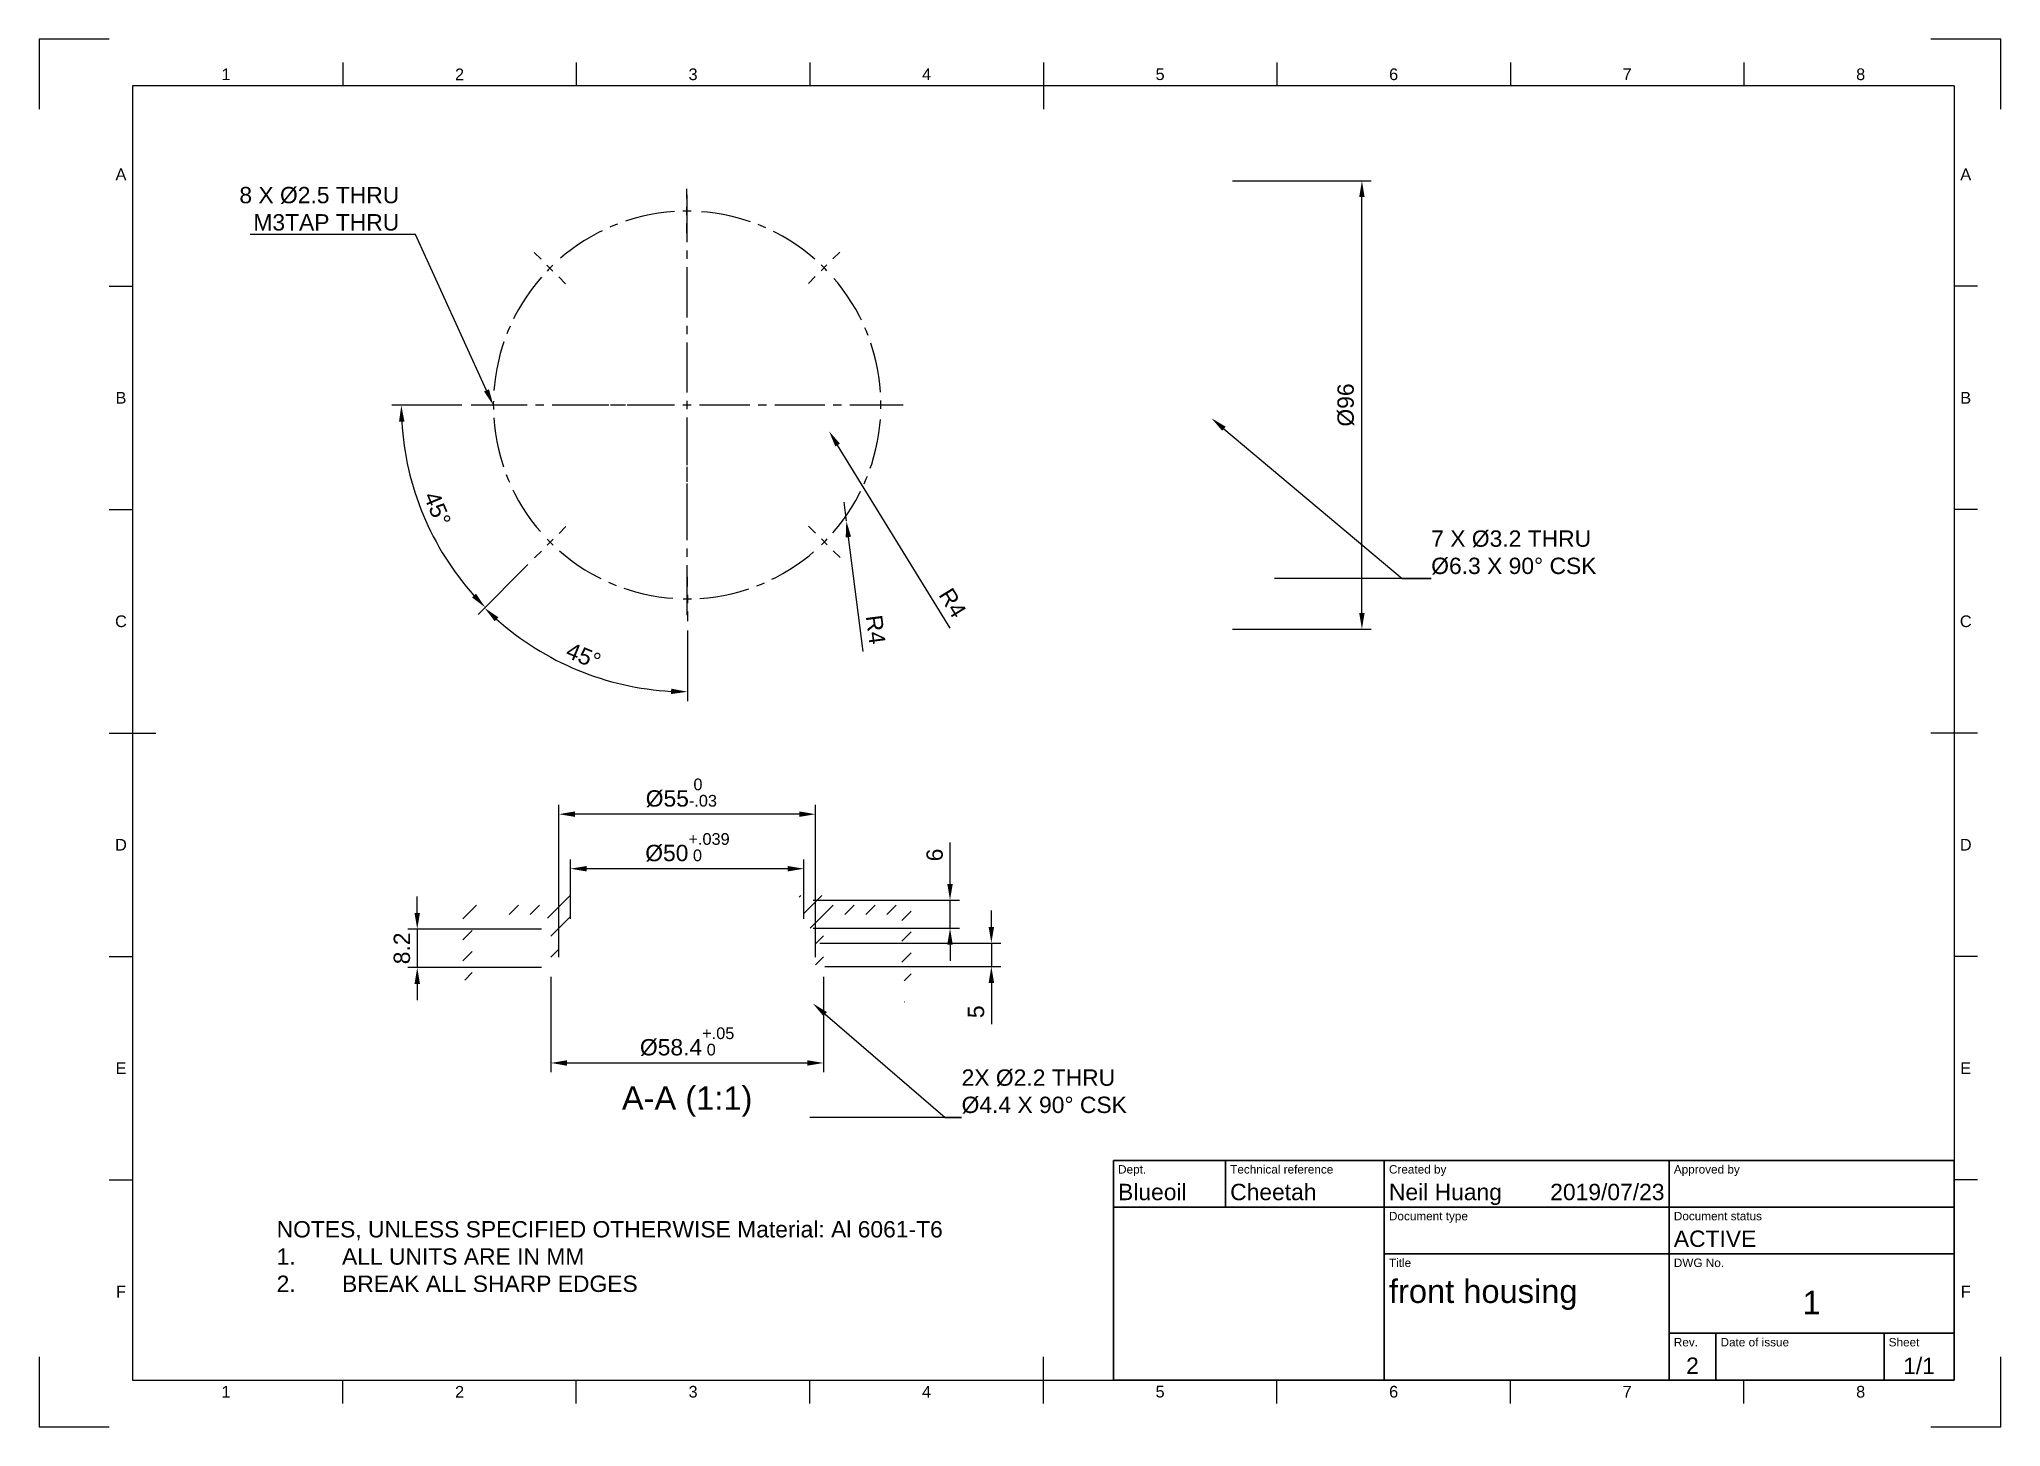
# Paper-space layout 'Sheet1' of a CAD drawing. Header units: millimetres. Extents: x 0 to 420, y 0 to 297.
import ezdxf
from ezdxf import colors
from ezdxf.entities.mleader import LeaderData, LeaderLine
from ezdxf.enums import TextEntityAlignment as Align
from ezdxf.math import Vec2, Vec3

# ---------------------------------------------------------------- set-up
doc = ezdxf.new("R2010")
doc.units = ezdxf.units.MM
doc.header["$LTSCALE"] = 0.75
doc.linetypes.add('CENTER2', pattern=[28.575, 19.05, -3.175, 3.175, -3.175])
for name, color, linetype, lineweight in [('Annotations', 7, 'Continuous', 25), ('Border', 7, 'Continuous', 25), ('Center Lines', 7, 'CENTER2', 25), ('Dimensions', 7, 'Continuous', 25), ('TitleBlock', 7, 'Continuous', 35), ('ハッチング', 7, 'Continuous', 25), ('注釈', 7, 'Continuous', 25)]:
    doc.layers.add(name, color=color, linetype=linetype, lineweight=lineweight)
doc.styles.add('FusionTitle', font='Arial Unicode.ttf')
doc.styles.get("Standard").update_dxf_attribs({"font": 'Arial.ttf'})
doc.dimstyles.new('ISO-25', dxfattribs={"dimtxt": 3.5, "dimasz": 3.5, "dimexe": 2, "dimexo": 2, "dimgap": 1.5, "dimtad": 1, "dimzin": 12, "dimdsep": 46, "dimtxsty": 'Standard', "dimcen": 0, "dimclrd": 256, "dimclre": 256, "dimclrt": 256, "dimazin": 3, "dimtp": 0.1, "dimtm": 0.1, "dimtfac": 0.714, "dimtmove": 0, "dimatfit": 3, "dimfxl": 1, "dimtzin": 12, "dimarcsym": 0})

# ---------------------------------------------------------------- blocks, each defined once
blk = doc.blocks.new('ISO_TITLEBLOCK')
at = {"layer": 'TitleBlock'}
for p, q in [((0, 47), (-180, 47)), ((-180, 47), (-180, 0)), ((-156, 37), (-156, 47)), ((-122, 0), (-122, 47)), ((-61, 0), (-61, 47)), ((0, 0), (0, 47)), ((-180, 37), (0, 37)), ((-122, 27), (0, 27)), ((-61, 10), (0, 10)), ((-51, 0), (-51, 10)), ((-15, 0), (-15, 10)), ((-180, 0), (0, 0))]:
    blk.add_line(p, q, dxfattribs=at)
at = {"layer": 'TitleBlock', "style": 'FusionTitle'}
for s, p in [('Dept.', (-179, 46)), ('Technical reference', (-155, 46)), ('Created by', (-121, 46)), ('Approved by', (-60, 46)), ('Document type', (-121, 36)), ('Document status', (-60, 36)), ('Title', (-121, 26)), ('DWG No.', (-60, 26)), ('Rev.', (-60, 9)), ('Date of issue', (-50, 9)), ('Sheet', (-14, 9))]:
    blk.add_text(s, height=1.8, dxfattribs=at).set_placement(p, align=Align.TOP_LEFT)
for tag, p, height in [('DEPT', (-179, 38.5), 3.5), ('TECHNICAL_REFERENCE', (-155, 38.5), 3.5), ('CREATED_BY', (-121, 38.5), 3.5), ('APPROVED_BY', (-60, 38.5), 3.5), ('DOCUMENT_TYPE', (-121, 28.5), 3.5), ('DOCUMENT_STATUS', (-60, 28.5), 3.5), ('TITLE_1', (-121, 16.5), 5), ('TITLE_2', (-121, 9), 5), ('TITLE_3', (-121, 1.5), 5), ('DATE_OF_ISSUE', (-50, 1.5), 3.5)]:
    blk.add_attdef(tag, p, '', height=height, dxfattribs=at)
for tag, p in [('CREATED_DATE', (-62, 38.5)), ('APPROVED_DATE', (-1, 38.5))]:
    blk.add_attdef(tag, text='', height=3.5, dxfattribs=at).set_placement(p, align=Align.RIGHT)
for tag, height, p in [('DRAWING_NUMBER', 5, (-30.5, 16.6)), ('REV', 3.5, (-56, 3.1)), ('SHEET', 3.5, (-7.5, 3.1))]:
    blk.add_attdef(tag, text='', height=height, dxfattribs=at).set_placement(p, align=Align.MIDDLE)
blk = doc.blocks.new('*U21')
at = {"layer": 'Center Lines', "color": 0, "ltscale": 0.75, "transparency": 16777216}
for p, q in [((0, 2.68), (0, 27.5)), ((-27.5, 0), (-2.68, 0)), ((2.68, 0), (27.5, 0)), ((0, -27.5), (0, -2.68))]:
    blk.add_line(p, q, dxfattribs=at)
at = {"layer": 'Center Lines', "color": 0, "linetype": 'Continuous', "ltscale": 0.75, "transparency": 16777216}
for p, q in [((-0.89, 0), (0.89, 0)), ((0, -0.89), (0, 0.89))]:
    blk.add_line(p, q, dxfattribs=at)
blk = doc.blocks.new('*U25')
at = {"layer": 'Center Lines', "color": 0, "ltscale": 0.75, "transparency": 16777216}
for p, q in [((-0.05, 44.18), (-0.05, 46.25)), ((-0.04, 36.75), (-0.04, 38.82))]:
    blk.add_line(p, q, dxfattribs=at)
at = {"layer": 'Center Lines', "color": 0, "linetype": 'Continuous', "ltscale": 0.75, "transparency": 16777216}
blk.add_line((-0.05, 40.61), (-0.05, 42.39), dxfattribs=at)
blk.add_arc((0, 0), 41.5, 88.8329, 91.2987, dxfattribs=at)
blk = doc.blocks.new('*U26')
at = {"layer": 'Center Lines', "color": 0, "linetype": 'Continuous', "ltscale": 0.75, "transparency": 16777216}
blk.add_line((-28.68, -28.75), (-29.94, -30.01), dxfattribs=at)
at = {"layer": 'Center Lines', "color": 0, "ltscale": 0.75, "transparency": 16777216}
for p, q in [((-25.96, -26.02), (-27.42, -27.48)), ((-31.2, -31.28), (-32.67, -32.74))]:
    blk.add_line(p, q, dxfattribs=at)
at = {"layer": 'Center Lines', "color": 0, "linetype": 'Continuous', "ltscale": 0.75, "transparency": 16777216}
blk.add_arc((0, 0), 41.5, 223.8329, 226.2987, dxfattribs=at)
blk = doc.blocks.new('*U27')
at = {"layer": 'Center Lines', "color": 0, "linetype": 'Continuous', "ltscale": 0.75, "transparency": 16777216}
blk.add_line((28.68, 28.75), (29.94, 30.01), dxfattribs=at)
at = {"layer": 'Center Lines', "color": 0, "ltscale": 0.75, "transparency": 16777216}
for p, q in [((31.2, 31.28), (32.67, 32.74)), ((25.96, 26.02), (27.42, 27.48))]:
    blk.add_line(p, q, dxfattribs=at)
at = {"layer": 'Center Lines', "color": 0, "linetype": 'Continuous', "ltscale": 0.75, "transparency": 16777216}
blk.add_arc((0, 0), 41.5, 43.8329, 46.2987, dxfattribs=at)
blk = doc.blocks.new('*U28')
at = {"layer": 'Center Lines', "color": 0, "ltscale": 0.75, "transparency": 16777216}
for p, q in [((-44.18, -0.05), (-46.25, -0.05)), ((-36.75, -0.04), (-38.82, -0.04))]:
    blk.add_line(p, q, dxfattribs=at)
at = {"layer": 'Center Lines', "color": 0, "linetype": 'Continuous', "ltscale": 0.75, "transparency": 16777216}
blk.add_line((-40.61, -0.05), (-42.39, -0.05), dxfattribs=at)
blk.add_arc((0, 0), 41.5, 178.8329, 181.2987, dxfattribs=at)
blk = doc.blocks.new('*U29')
at = {"layer": 'Center Lines', "color": 0, "ltscale": 0.75, "transparency": 16777216}
for p, q in [((26.02, -25.96), (27.48, -27.42)), ((31.28, -31.2), (32.74, -32.67))]:
    blk.add_line(p, q, dxfattribs=at)
at = {"layer": 'Center Lines', "color": 0, "linetype": 'Continuous', "ltscale": 0.75, "transparency": 16777216}
blk.add_line((28.75, -28.68), (30.01, -29.94), dxfattribs=at)
blk.add_arc((0, 0), 41.5, 313.8329, 316.2987, dxfattribs=at)
blk = doc.blocks.new('*U30')
at = {"layer": 'Center Lines', "color": 0, "ltscale": 0.75, "transparency": 16777216}
for p, q in [((-31.28, 31.2), (-32.74, 32.67)), ((-26.02, 25.96), (-27.48, 27.42))]:
    blk.add_line(p, q, dxfattribs=at)
at = {"layer": 'Center Lines', "color": 0, "linetype": 'Continuous', "ltscale": 0.75, "transparency": 16777216}
blk.add_line((-28.75, 28.68), (-30.01, 29.94), dxfattribs=at)
blk.add_arc((0, 0), 41.5, 133.8329, 136.2987, dxfattribs=at)
blk = doc.blocks.new('*U31')
at = {"layer": 'Center Lines', "color": 0, "ltscale": 0.75, "transparency": 16777216}
for p, q in [((36.75, 0.04), (38.82, 0.04)), ((44.18, 0.05), (46.25, 0.05))]:
    blk.add_line(p, q, dxfattribs=at)
at = {"layer": 'Center Lines', "color": 0, "linetype": 'Continuous', "ltscale": 0.75, "transparency": 16777216}
blk.add_line((40.61, 0.05), (42.39, 0.05), dxfattribs=at)
blk.add_arc((0, 0), 41.5, 358.8329, 1.2987, dxfattribs=at)
blk = doc.blocks.new('*U32')
at = {"layer": 'Center Lines', "color": 0, "ltscale": 0.75, "transparency": 16777216}
for p, q in [((0.04, -36.75), (0.04, -38.82)), ((0.05, -44.18), (0.05, -46.25))]:
    blk.add_line(p, q, dxfattribs=at)
at = {"layer": 'Center Lines', "color": 0, "linetype": 'Continuous', "ltscale": 0.75, "transparency": 16777216}
blk.add_line((0.05, -40.61), (0.05, -42.39), dxfattribs=at)
blk.add_arc((0, 0), 41.5, 268.8329, 271.2987, dxfattribs=at)
blk = doc.blocks.new('*U33')
at = {"layer": 'Center Lines', "color": 0, "ltscale": 0.75, "transparency": 16777216}
for p, q in [((0, 2.68), (0, 45)), ((-45, 0), (-2.68, 0)), ((2.68, 0), (45, 0)), ((0, -45), (0, -2.68))]:
    blk.add_line(p, q, dxfattribs=at)
at = {"layer": 'Center Lines', "color": 0, "linetype": 'Continuous', "ltscale": 0.75, "transparency": 16777216}
for p, q in [((-0.89, 0), (0.89, 0)), ((0, -0.89), (0, 0.89))]:
    blk.add_line(p, q, dxfattribs=at)
blk = doc.blocks.new('*U24')
at = {"layer": 'Center Lines', "color": 0, "ltscale": 0.75, "transparency": 16777216}
for start, end in [(93.765, 131.3666), (48.765, 86.3666), (138.765, 176.3666), (3.765, 41.3666), (183.765, 221.3666), (318.765, 356.3666), (228.765, 266.3666), (273.765, 311.3666)]:
    blk.add_arc((0, 0), 41.5, start, end, dxfattribs=at)
for name in ['*U25', '*U33', '*U30', '*U27', '*U28', '*U31', '*U26', '*U29', '*U32']:
    blk.add_blockref(name, (0, 0), dxfattribs=at)
blk = doc.blocks.new('*D34')
at = {"layer": 'Defpoints', "color": 0, "transparency": 16777216}
for p in [(92.48, 218.66), (94.55, 218.66), (79.63, 202.8), (106.06, 185.97), (107.53, 187.43)]:
    blk.add_point(p, dxfattribs=at)
at = {"layer": 'Dimensions', "lineweight": -2, "transparency": 16777216}
for p, q in [((90.48, 218.65), (75.52, 218.64)), ((104.65, 184.55), (94.09, 173.97))]:
    blk.add_line(p, q, dxfattribs=at)
blk.add_arc((138.73, 218.71), 61.21, 183.3427, 221.7889, dxfattribs=at)
at = {"layer": 'Dimensions', "transparency": 16777216}
for points in [[(77.04, 215.12), (78.21, 215.16), (77.52, 218.64)], [(93.52, 178.32), (92.67, 177.52), (95.5, 175.38)]]:
    blk.add_solid(points, dxfattribs=at)
at = {"layer": 'Dimensions', "transparency": 16777216, "insert": (85.25, 196.49), "char_height": 3.5, "attachment_point": 5, "rotation": 292.5658}
blk.add_mtext('45°', dxfattribs=at)
blk = doc.blocks.new('*D35')
at = {"layer": 'Defpoints', "color": 0, "transparency": 16777216}
for p in [(106.06, 185.97), (107.53, 187.43), (138.78, 174.53), (138.78, 172.46), (108.1, 165.51)]:
    blk.add_point(p, dxfattribs=at)
at = {"layer": 'Dimensions', "lineweight": -2, "transparency": 16777216}
for p, q in [((104.65, 184.55), (93.96, 173.84)), ((138.78, 170.46), (138.8, 155.32))]:
    blk.add_line(p, q, dxfattribs=at)
blk.add_arc((138.73, 218.71), 61.39, 228.333, 266.7985, dxfattribs=at)
at = {"layer": 'Dimensions', "transparency": 16777216}
for points in [[(97.52, 172.43), (98.32, 173.28), (95.37, 175.25)], [(135.32, 158), (135.28, 156.84), (138.8, 157.32)]]:
    blk.add_solid(points, dxfattribs=at)
at = {"layer": 'Dimensions', "transparency": 16777216, "insert": (116.56, 165.01), "char_height": 3.5, "attachment_point": 5, "rotation": 337.5658}
blk.add_mtext('45°', dxfattribs=at)
blk = doc.blocks.new('*D40')
at = {"layer": 'Defpoints', "color": 0, "transparency": 16777216}
for p in [(111.23, 131.12), (111.23, 98.5), (166.23, 98.5)]:
    blk.add_point(p, dxfattribs=at)
at = {"layer": 'Dimensions', "lineweight": -2, "transparency": 16777216}
for p, q in [((111.23, 100.5), (111.23, 133.12)), ((162.73, 131.12), (114.73, 131.12)), ((166.23, 100.5), (166.23, 133.12))]:
    blk.add_line(p, q, dxfattribs=at)
at = {"layer": 'Dimensions', "transparency": 16777216}
for points in [[(114.73, 131.71), (114.73, 130.54), (111.23, 131.12)], [(162.73, 131.71), (162.73, 130.54), (166.23, 131.12)]]:
    blk.add_solid(points, dxfattribs=at)
at = {"layer": 'Dimensions', "transparency": 16777216, "insert": (137.49, 135.68), "char_height": 3.5, "attachment_point": 5}
blk.add_mtext('Ø55{\\H0.714x;\\S 0^ -.03;}', dxfattribs=at)
blk = doc.blocks.new('*D41')
at = {"layer": 'Defpoints', "color": 0, "transparency": 16777216}
for p in [(113.73, 119.45), (113.73, 106.7), (163.73, 106.7)]:
    blk.add_point(p, dxfattribs=at)
at = {"layer": 'Dimensions', "lineweight": -2, "transparency": 16777216}
for p, q in [((113.73, 108.7), (113.73, 121.45)), ((160.23, 119.45), (117.23, 119.45)), ((163.73, 108.7), (163.73, 121.45))]:
    blk.add_line(p, q, dxfattribs=at)
at = {"layer": 'Dimensions', "transparency": 16777216}
for points in [[(117.23, 120.03), (117.23, 118.86), (113.73, 119.45)], [(160.23, 120.03), (160.23, 118.86), (163.73, 119.45)]]:
    blk.add_solid(points, dxfattribs=at)
at = {"layer": 'Dimensions', "transparency": 16777216, "insert": (138.8, 124), "char_height": 3.5, "attachment_point": 5}
blk.add_mtext('Ø50{\\H0.714x;\\S+.039^  0;}', dxfattribs=at)
blk = doc.blocks.new('*D42')
at = {"layer": 'Defpoints', "color": 0, "transparency": 16777216}
for p in [(163.73, 112.7), (163.73, 106.7), (195.02, 106.7)]:
    blk.add_point(p, dxfattribs=at)
at = {"layer": 'Dimensions', "lineweight": -2, "transparency": 16777216}
for p, q in [((195.02, 116.2), (195.02, 125.08)), ((165.73, 112.7), (197.02, 112.7)), ((195.02, 106.7), (195.02, 112.7)), ((165.73, 106.7), (197.02, 106.7)), ((195.02, 103.2), (195.02, 99.7))]:
    blk.add_line(p, q, dxfattribs=at)
at = {"layer": 'Dimensions', "transparency": 16777216}
for points in [[(194.43, 116.2), (195.6, 116.2), (195.02, 112.7)], [(194.43, 103.2), (195.6, 103.2), (195.02, 106.7)]]:
    blk.add_solid(points, dxfattribs=at)
at = {"layer": 'Dimensions', "transparency": 16777216, "insert": (191.74, 122.39), "char_height": 3.5, "attachment_point": 5, "rotation": 90}
blk.add_mtext('6', dxfattribs=at)
blk = doc.blocks.new('*D43')
at = {"layer": 'Defpoints', "color": 0, "transparency": 16777216}
for p in [(109.53, 98.3), (167.93, 98.3), (167.93, 77.87)]:
    blk.add_point(p, dxfattribs=at)
at = {"layer": 'Dimensions', "lineweight": -2, "transparency": 16777216}
for p, q in [((109.53, 96.3), (109.53, 75.87)), ((167.93, 96.3), (167.93, 75.87)), ((113.03, 77.87), (164.43, 77.87))]:
    blk.add_line(p, q, dxfattribs=at)
at = {"layer": 'Dimensions', "transparency": 16777216}
for points in [[(113.03, 78.45), (113.03, 77.28), (109.53, 77.87)], [(164.43, 78.45), (164.43, 77.28), (167.93, 77.87)]]:
    blk.add_solid(points, dxfattribs=at)
at = {"layer": 'Dimensions', "transparency": 16777216, "insert": (138.73, 82.42), "char_height": 3.5, "attachment_point": 5}
blk.add_mtext('Ø58.4{\\H0.714x;\\S+.05^  0;}', dxfattribs=at)
blk = doc.blocks.new('*D44')
at = {"layer": 'Defpoints', "color": 0, "transparency": 16777216}
for p in [(109.53, 106.5), (80.94, 98.3), (109.53, 98.3)]:
    blk.add_point(p, dxfattribs=at)
at = {"layer": 'Dimensions', "lineweight": -2, "transparency": 16777216}
for p, q in [((80.94, 110), (80.94, 113.5)), ((107.53, 106.5), (78.94, 106.5)), ((80.94, 106.5), (80.94, 98.3)), ((107.53, 98.3), (78.94, 98.3)), ((80.94, 94.8), (80.94, 91.3))]:
    blk.add_line(p, q, dxfattribs=at)
at = {"layer": 'Dimensions', "transparency": 16777216}
for points in [[(80.35, 110), (81.52, 110), (80.94, 106.5)], [(80.35, 94.8), (81.52, 94.8), (80.94, 98.3)]]:
    blk.add_solid(points, dxfattribs=at)
at = {"layer": 'Dimensions', "transparency": 16777216, "insert": (77.66, 102.4), "char_height": 3.5, "attachment_point": 5, "rotation": 90}
blk.add_mtext('8.2', dxfattribs=at)
blk = doc.blocks.new('*D45')
at = {"layer": 'Defpoints', "color": 0, "transparency": 16777216}
for p in [(253.51, 266.71), (283.21, 266.71), (253.51, 170.71)]:
    blk.add_point(p, dxfattribs=at)
at = {"layer": 'Dimensions', "lineweight": -2, "transparency": 16777216}
for p, q in [((255.51, 266.71), (285.21, 266.71)), ((283.21, 174.21), (283.21, 263.21)), ((255.51, 170.71), (285.21, 170.71))]:
    blk.add_line(p, q, dxfattribs=at)
at = {"layer": 'Dimensions', "transparency": 16777216}
for points in [[(282.63, 263.21), (283.79, 263.21), (283.21, 266.71)], [(282.63, 174.21), (283.79, 174.21), (283.21, 170.71)]]:
    blk.add_solid(points, dxfattribs=at)
at = {"layer": 'Dimensions', "transparency": 16777216, "insert": (279.78, 218.71), "char_height": 3.5, "attachment_point": 5, "rotation": 90}
blk.add_mtext('%%C96', dxfattribs=at)
blk = doc.blocks.new('ISO_A3_SHEET')
at = {"layer": 'Border'}
for p, q in [((15, 297), (0, 297)), ((0, 297), (0, 282)), ((420, 297), (405, 297)), ((420, 282), (420, 297)), ((65, 292), (65, 287)), ((115, 292), (115, 287)), ((165, 292), (165, 287)), ((215, 292), (215, 282)), ((265, 292), (265, 287)), ((315, 292), (315, 287)), ((365, 292), (365, 287)), ((410, 287), (20, 287)), ((20, 287), (20, 10)), ((410, 287), (410, 10)), ((15, 244.16666), (20, 244.16666)), ((415, 244.16666), (410, 244.16666)), ((15, 196.33333), (20, 196.33333)), ((415, 196.33333), (410, 196.33333)), ((15, 148.5), (25, 148.5)), ((415, 148.5), (405, 148.5)), ((15, 100.66667), (20, 100.66667)), ((415, 100.66667), (410, 100.66667)), ((15, 52.83334), (20, 52.83334)), ((415, 52.83334), (410, 52.83334)), ((0, 15), (0, 0)), ((215, 5), (215, 15)), ((420, 0), (420, 15)), ((20, 10), (410, 10)), ((65, 5), (65, 10)), ((115, 5), (115, 10)), ((165, 5), (165, 10)), ((265, 5), (265, 10)), ((315, 5), (315, 10)), ((365, 5), (365, 10)), ((0, 0), (15, 0)), ((405, 0), (420, 0))]:
    blk.add_line(p, q, dxfattribs=at)
at = {"layer": 'Border', "style": 'FusionTitle'}
for s, p in [('1', (40, 289.5)), ('2', (90, 289.5)), ('3', (140, 289.5)), ('4', (190, 289.5)), ('5', (240, 289.5)), ('6', (290, 289.5)), ('7', (340, 289.5)), ('8', (390, 289.5)), ('A', (17.5, 268.08333)), ('A', (412.5, 268.08333)), ('B', (17.5, 220.25)), ('B', (412.5, 220.25)), ('C', (17.5, 172.41667)), ('C', (412.5, 172.41667)), ('D', (17.5, 124.58334)), ('D', (412.5, 124.58334)), ('E', (17.5, 76.75001)), ('E', (412.5, 76.75001)), ('F', (17.5, 28.91668)), ('F', (412.5, 28.91668)), ('1', (40, 7.5)), ('2', (90, 7.5)), ('3', (140, 7.5)), ('4', (190, 7.5)), ('5', (240, 7.5)), ('6', (290, 7.5)), ('7', (340, 7.5)), ('8', (390, 7.5))]:
    blk.add_text(s, height=2.5, dxfattribs=at).set_placement(p, align=Align.MIDDLE)
blk = doc.blocks.new('*D46')
at = {"layer": 'Defpoints', "color": 0, "transparency": 16777216}
for p in [(165.16, 103.5), (166.23, 98.5), (203.87, 98.5)]:
    blk.add_point(p, dxfattribs=at)
at = {"layer": 'Dimensions', "lineweight": -2, "transparency": 16777216}
for p, q in [((203.87, 107), (203.87, 110.5)), ((167.16, 103.5), (205.87, 103.5)), ((203.87, 103.5), (203.87, 98.5)), ((168.23, 98.5), (205.87, 98.5)), ((203.87, 95), (203.87, 86.16))]:
    blk.add_line(p, q, dxfattribs=at)
at = {"layer": 'Dimensions', "transparency": 16777216}
for points in [[(203.28, 107), (204.45, 107), (203.87, 103.5)], [(203.28, 95), (204.45, 95), (203.87, 98.5)]]:
    blk.add_solid(points, dxfattribs=at)
at = {"layer": 'Dimensions', "transparency": 16777216, "insert": (200.59, 88.83), "char_height": 3.5, "attachment_point": 5, "rotation": 90}
blk.add_mtext('5', dxfattribs=at)
blk = doc.blocks.new('*D47')
at = {"layer": 'Defpoints', "color": 0, "transparency": 16777216}
for p in [(171.21, 209.71), (173.3, 206.3)]:
    blk.add_point(p, dxfattribs=at)
at = {"layer": 'Dimensions', "lineweight": -2, "transparency": 16777216}
blk.add_line((195.08, 170.97), (170.94, 210.14), dxfattribs=at)
at = {"layer": 'Dimensions', "transparency": 16777216}
blk.add_solid([(171.44, 210.44), (170.45, 209.83), (169.11, 213.11)], dxfattribs=at)
at = {"layer": 'Dimensions', "transparency": 16777216, "insert": (195.58, 176.35), "char_height": 3.5, "attachment_point": 5, "rotation": 301.6465}
blk.add_mtext('R4', dxfattribs=at)
blk = doc.blocks.new('*D48')
at = {"layer": 'Defpoints', "color": 0, "transparency": 16777216}
for p in [(172.29, 197.88), (172.81, 193.91)]:
    blk.add_point(p, dxfattribs=at)
at = {"layer": 'Dimensions', "lineweight": -2, "transparency": 16777216}
for p, q in [((172.29, 197.88), (172.81, 193.91)), ((176.44, 165.94), (173.26, 190.44))]:
    blk.add_line(p, q, dxfattribs=at)
at = {"layer": 'Dimensions', "transparency": 16777216}
blk.add_solid([(173.83, 190.52), (172.68, 190.36), (172.81, 193.91)], dxfattribs=at)
at = {"layer": 'Dimensions', "transparency": 16777216, "insert": (179.11, 170.64), "char_height": 3.5, "attachment_point": 5, "rotation": 277.4104}
blk.add_mtext('R4', dxfattribs=at)

psp = doc.layouts.new('Sheet1')

# ---------------------------------------------------------------- hatches: boundary and pattern name
at = {"layer": 'ハッチング'}
h = psp.add_hatch(dxfattribs=at)
h.set_pattern_fill('ANSI31', color=256, style=0)
edge = h.paths.add_edge_path(flags=0)
edge.add_line((186.5293, 88.6189), (186.7293, 88.8189))
edge.add_line((186.7293, 88.8189), (186.7293, 89.4944))
edge.add_spline(control_points=[(186.7293, 89.4944), (185.7524, 90.4716), (185.2291, 90.9953)], knot_values=[0.00020271, 0.00020271, 0.00020271, 0.21079887, 0.21079887, 0.21079887], weights=[1.00009744, 1.05066658, 1.00294424], degree=2, periodic=0)
edge.add_line((185.2291, 90.9953), (185.2291, 88.6189))
edge.add_line((185.2291, 88.6189), (186.5293, 88.6189))
edge = h.paths.add_edge_path(flags=0)
edge.add_line((90.729, 88.8189), (90.929, 88.6189))
edge.add_line((90.929, 88.6189), (92.2292, 88.6189))
edge.add_line((92.2292, 88.6189), (92.2292, 90.9953))
edge.add_spline(control_points=[(92.2292, 90.9953), (91.7059, 90.4716), (90.729, 89.4944)], knot_values=[0.00630216, 0.00630216, 0.00630216, 0.21689832, 0.21689832, 0.21689832], weights=[1.00294424, 1.05066658, 1.00009744], degree=2, periodic=0)
edge.add_line((90.729, 89.4944), (90.729, 88.8189))
edge = h.paths.add_edge_path(flags=0)
edge.add_line((186.7293, 95.9586), (186.7293, 110.6193))
edge.add_line((186.7293, 110.6193), (185.7293, 111.6193))
edge.add_line((185.7293, 111.6193), (181.4733, 111.6193))
edge.add_line((181.4733, 111.6193), (181.4733, 109.6193))
edge.add_line((181.4733, 109.6193), (184.7294, 109.6193))
edge.add_line((184.7294, 109.6193), (184.7294, 95.6189))
edge.add_line((184.7294, 95.6189), (185.2291, 95.6189))
edge.add_line((185.2291, 95.6189), (185.2291, 94.4577))
edge.add_spline(control_points=[(185.2291, 94.4577), (185.7524, 94.9814), (186.7293, 95.9586)], knot_values=[0.00630216, 0.00630216, 0.00630216, 0.21689832, 0.21689832, 0.21689832], weights=[1.00294424, 1.05066658, 1.00009744], degree=2, periodic=0)
edge = h.paths.add_edge_path(flags=0)
edge.add_line((90.729, 110.6193), (90.729, 95.9586))
edge.add_spline(control_points=[(90.729, 95.9586), (91.7059, 94.9814), (92.2292, 94.4577)], knot_values=[0.00020271, 0.00020271, 0.00020271, 0.21079887, 0.21079887, 0.21079887], weights=[1.00009744, 1.05066658, 1.00294424], degree=2, periodic=0)
edge.add_line((92.2292, 94.4577), (92.2292, 95.6189))
edge.add_line((92.2292, 95.6189), (92.7289, 95.6189))
edge.add_line((92.7289, 95.6189), (92.7289, 109.6193))
edge.add_line((92.7289, 109.6193), (95.9794, 109.6193))
edge.add_line((95.9794, 109.6193), (95.9794, 111.6193))
edge.add_line((95.9794, 111.6193), (91.729, 111.6193))
edge.add_line((91.729, 111.6193), (90.729, 110.6193))
edge = h.paths.add_edge_path(flags=0)
edge.add_line((167.829, 98.1963), (167.929, 98.2963))
edge.add_line((167.929, 98.2963), (167.929, 106.4963))
edge.add_line((167.929, 106.4963), (168.429, 106.4963))
edge.add_line((168.429, 106.4963), (168.429, 108.1193))
edge.add_spline(control_points=[(168.429, 108.1193), (168.429, 108.3044), (168.4723, 108.5223), (168.614, 108.8644), (168.7374, 109.0491), (168.9992, 109.3109), (169.1839, 109.4343), (169.526, 109.576), (169.7439, 109.6193), (169.929, 109.6193)], knot_values=[0.44428938, 0.44428938, 0.44428938, 0.44428938, 0.49982546, 0.49982546, 0.55536163, 0.55536163, 0.61089782, 0.61089782, 0.66643408, 0.66643408, 0.66643408, 0.66643408], degree=3, periodic=0)
edge.add_line((169.929, 109.6193), (178.9849, 109.6193))
edge.add_line((178.9849, 109.6193), (178.9849, 111.6193))
edge.add_line((178.9849, 111.6193), (168.429, 111.6193))
edge.add_line((168.429, 111.6193), (168.429, 112.8434))
edge.add_line((168.429, 112.8434), (167.5761, 113.6963))
edge.add_line((167.5761, 113.6963), (162.729, 113.6963))
edge.add_line((162.729, 113.6963), (162.729, 112.6963))
edge.add_line((162.729, 112.6963), (163.729, 112.6963))
edge.add_line((163.729, 112.6963), (163.729, 106.6963))
edge.add_line((163.729, 106.6963), (165.1635, 106.6963))
edge.add_line((165.1635, 106.6963), (165.1635, 103.4963))
edge.add_line((165.1635, 103.4963), (166.2291, 103.4963))
edge.add_line((166.2291, 103.4963), (166.2291, 98.4963))
edge.add_line((166.2291, 98.4963), (166.5291, 98.1963))
edge.add_line((166.5291, 98.1963), (167.829, 98.1963))
edge = h.paths.add_edge_path(flags=0)
edge.add_line((109.5293, 98.2963), (109.6293, 98.1963))
edge.add_line((109.6293, 98.1963), (110.9292, 98.1963))
edge.add_line((110.9292, 98.1963), (111.2292, 98.4963))
edge.add_line((111.2292, 98.4963), (111.2292, 103.4963))
edge.add_line((111.2292, 103.4963), (112.2948, 103.4963))
edge.add_line((112.2948, 103.4963), (112.2948, 106.6963))
edge.add_line((112.2948, 106.6963), (113.7293, 106.6963))
edge.add_line((113.7293, 106.6963), (113.7293, 112.6963))
edge.add_line((113.7293, 112.6963), (114.7293, 112.6963))
edge.add_line((114.7293, 112.6963), (114.7293, 113.6963))
edge.add_line((114.7293, 113.6963), (109.8822, 113.6963))
edge.add_line((109.8822, 113.6963), (109.0293, 112.8434))
edge.add_line((109.0293, 112.8434), (109.0293, 111.6193))
edge.add_line((109.0293, 111.6193), (98.4789, 111.6193))
edge.add_line((98.4789, 111.6193), (98.4789, 109.6193))
edge.add_line((98.4789, 109.6193), (107.5293, 109.6193))
edge.add_spline(control_points=[(107.5293, 109.6193), (107.7144, 109.6193), (107.9323, 109.576), (108.2744, 109.4343), (108.4591, 109.3109), (108.7209, 109.0491), (108.8443, 108.8644), (108.986, 108.5223), (109.0293, 108.3044), (109.0293, 108.1193)], knot_values=[0.22214468, 0.22214468, 0.22214468, 0.22214468, 0.27768094, 0.27768094, 0.33321712, 0.33321712, 0.38875329, 0.38875329, 0.44428938, 0.44428938, 0.44428938, 0.44428938], degree=3, periodic=0)
edge.add_line((109.0293, 108.1193), (109.0293, 106.4963))
edge.add_line((109.0293, 106.4963), (109.5293, 106.4963))
edge.add_line((109.5293, 106.4963), (109.5293, 98.2963))

# ---------------------------------------------------------------- block references
at = {"layer": 'Border'}
psp.add_blockref('ISO_A3_SHEET', (0, 0), dxfattribs=at)
at = {"layer": 'Center Lines', "ltscale": 0.75}
for name in ['*U24', '*U21']:
    psp.add_blockref(name, (138.7292, 218.7095), dxfattribs=at)
at = {"layer": 'TitleBlock'}
psp.add_blockref('ISO_TITLEBLOCK', (410, 10), dxfattribs=at).add_auto_attribs({'REV': '2', 'DOCUMENT_STATUS': 'ACTIVE', 'CREATED_DATE': '2019/07/23', 'SHEET': '1/1', 'DRAWING_NUMBER': '1', 'TITLE_1': 'front housing', 'CREATED_BY': 'Neil Huang', 'TECHNICAL_REFERENCE': 'Cheetah', 'DEPT': 'Blueoil'})

# ---------------------------------------------------------------- texts
at = {"layer": 'Annotations', "insert": (50.8313, 44.0249), "char_height": 3.5, "attachment_point": 1}
psp.add_mtext_dynamic_manual_height_columns('NOTES, UNLESS SPECIFIED OTHERWISE Material: Al 6061-T6\\P1.^IALL UNITS ARE IN MM\\P2.^IBREAK ALL SHARP EDGES', width=144.211539, gutter_width=17.5, heights=[0], dxfattribs=at)
at = {"layer": '注釈', "insert": (138.7292, 66.3536), "char_height": 5, "width": 30.126194, "attachment_point": 8}
psp.add_mtext('A-A (1:1)', dxfattribs=at)

# ---------------------------------------------------------------- dimensions: what is measured, and where the dimension line sits
at = {"layer": 'Dimensions'}
dim = psp.add_aligned_dim(p1=(253.5116, 170.7092), p2=(253.5116, 266.7097), distance=-29.6985, text='%%C<>', dimstyle='ISO-25', override={"dimlfac": -1, "dimpost": '', "dimclrd": 256, "dimclre": 256}, dxfattribs=at)
dim.commit()
dim.dimension.update_dxf_attribs({"geometry": '*D45', "text_midpoint": (279.7763, 218.7095)})
for base, line1, picture, middle in [((79.6275, 202.8005), ((94.5503, 218.6587), (92.4792, 218.6564)), '*D34', (85.2483, 196.485)), ((108.0973, 165.5126), ((138.7799, 174.5306), (138.7823, 172.4595)), '*D35', (116.5587, 165.011))]:
    dim = psp.add_angular_dim_2l(base=base, line1=line1, line2=((107.5258, 187.4344), (106.063, 185.9683)), dimstyle='ISO-25', dxfattribs=at)
    dim.commit()
    dim.dimension.update_dxf_attribs({"geometry": picture, "text_midpoint": middle})
for center, mpoint, override, picture, middle in [((171.2051, 209.7095), (173.3038, 206.3043), {"dimlfac": -1, "dimse1": 1}, '*D47', (192.8182, 174.6417)), ((172.2892, 197.8774), (172.8051, 193.9108), {"dimlfac": -1, "dimse1": 1, "dimclrd": 256, "dimclre": 256}, '*D48', (175.8859, 170.2229))]:
    dim = psp.add_radius_dim(center=center, mpoint=mpoint, dimstyle='ISO-25', override=override, dxfattribs=at)
    dim.commit()
    dim.dimension.update_dxf_attribs({"geometry": picture, "text_midpoint": middle, "dimtype": 164})
for base, p1, p2, angle, override, picture, middle in [((111.2292, 131.123), (166.2291, 98.4963), (111.2292, 98.4963), 180, {"dimdec": 3, "dimlfac": -1, "dimpost": '', "dimtol": 1, "dimtp": 0, "dimtm": 0.03, "dimtdec": 3}, '*D40', (137.4937, 131.123)), ((113.7293, 119.4456), (163.729, 106.6963), (113.7293, 106.6963), 180, {"dimdec": 3, "dimlfac": -1, "dimpost": '', "dimtol": 1, "dimtp": 0.039, "dimtm": 0, "dimtdec": 3}, '*D41', (138.8019, 119.4456)), ((167.929, 77.866), (109.5293, 98.2963), (167.929, 98.2963), 0, {"dimdec": 3, "dimlfac": -1, "dimpost": '', "dimtol": 1, "dimtp": 0.05, "dimtm": 0, "dimtdec": 3}, '*D43', (138.7292, 77.866))]:
    dim = psp.add_linear_dim(base=base, p1=p1, p2=p2, angle=angle, text='%%C<>', dimstyle='ISO-25', override=override, dxfattribs=at)
    dim.commit()
    dim.dimension.update_dxf_attribs({"geometry": picture, "text_midpoint": middle, "dimtype": 161})
for base, p1, p2, picture, middle, dimtype in [((195.0171, 106.6963), (163.729, 112.6963), (163.729, 106.6963), '*D42', (195.0171, 122.39), 161), ((80.9378, 98.2963), (109.5293, 106.4963), (109.5293, 98.2963), '*D44', (80.9378, 102.3963), 161), ((203.8675, 98.4963), (165.1635, 103.4963), (166.2291, 98.4963), '*D46', (203.8675, 88.8264), 160)]:
    dim = psp.add_linear_dim(base=base, p1=p1, p2=p2, angle=270, dimstyle='ISO-25', override={"dimlfac": -1}, dxfattribs=at)
    dim.commit()
    dim.dimension.update_dxf_attribs({"geometry": picture, "text_midpoint": middle, "dimtype": dimtype})

# ---------------------------------------------------------------- leaders
at = {"layer": 'Annotations'}
ml = psp.add_multileader_mtext('Standard', dxfattribs=at)
ml.set_content('8 X %%C2.5 THRU\\PM3TAP THRU', color=256)
ml.set_leader_properties()
ml.build(insert=Vec2(0, 0))
ml.multileader.update_dxf_attribs({"text_left_attachment_type": 5, "text_right_attachment_type": 5, "dogleg_length": 3.5, "arrow_head_size": 3.5})
ctx = ml.context
ctx.base_point, ctx.char_height, ctx.arrow_head_size, ctx.landing_gap_size, ctx.plane_origin = Vec3(43.6633, 255.2303), 3.5, 3.5, 0, Vec3(170.7395, 217.4836)
ctx.left_attachment, ctx.right_attachment, ctx.text_align_type = 5, 5, 2
notes = []
notes.append((ctx, [(1, (1, 1, 0), (80.5876, 255.2303), (-1, 0), 3.5, [(0, [(97.2292, 218.6618)], 0, [])])]))
ctx.mtext.insert, ctx.mtext.alignment, ctx.mtext.flow_direction = Vec3(77.0876, 265.3925), 3, 5
ml = psp.add_multileader_mtext('Standard', dxfattribs=at)
ml.set_content('7 X %%C3.2 THRU\\P%%C6.3 X 90%%D CSK ', color=256)
ml.set_leader_properties()
ml.build(insert=Vec2(0, 0))
ml.multileader.update_dxf_attribs({"text_left_attachment_type": 5, "text_right_attachment_type": 5, "dogleg_length": 3.5, "arrow_head_size": 3.5})
ctx = ml.context
ctx.base_point, ctx.char_height, ctx.arrow_head_size, ctx.landing_gap_size, ctx.plane_origin = Vec3(298.0514, 181.5732), 3.5, 3.5, 0, Vec3(150.8599, 160.1714)
ctx.left_attachment, ctx.right_attachment = 5, 5
notes.append((ctx, [(0, (1, 1, 0), (291.8396, 181.5732), (1, 0), 6.2118, [(0, [(250.9881, 215.8805)], 0, [])])]))
ctx.mtext.insert, ctx.mtext.flow_direction = Vec3(298.0514, 191.8644), 5
ml = psp.add_multileader_mtext('Standard', dxfattribs=at)
ml.set_content('2X %%C2.2 THRU\\P%%C4.4 X 90%%D CSK', color=256)
ml.set_leader_properties()
ml.build(insert=Vec2(0, 0))
ml.multileader.update_dxf_attribs({"text_left_attachment_type": 5, "text_right_attachment_type": 5, "dogleg_length": 3.5, "arrow_head_size": 3.5})
ctx = ml.context
ctx.base_point, ctx.char_height, ctx.arrow_head_size, ctx.landing_gap_size, ctx.plane_origin = Vec3(197.4993, 66.1984), 3.5, 3.5, 0, Vec3(166.1415, 92.3353)
ctx.left_attachment, ctx.right_attachment = 5, 5
notes.append((ctx, [(0, (1, 1, 0), (193.9993, 66.1984), (1, 0), 3.5, [(0, [(165.63, 90.6191)], 0, [])])]))
ctx.mtext.insert, ctx.mtext.flow_direction = Vec3(197.4993, 76.4895), 5
for ctx, leaders in notes:
    for number, flags, end, landing, length, lines in leaders:
        leader = LeaderData()
        leader.index, (leader.has_last_leader_line, leader.has_dogleg_vector, leader.attachment_direction) = number, flags
        leader.last_leader_point, leader.dogleg_vector, leader.dogleg_length = Vec3(end), Vec3(landing), length
        for number, points, colour, breaks in lines:
            line = LeaderLine()
            line.index, line.vertices, line.color, line.breaks = number, Vec3.list(points), colors.encode_raw_color(colour), breaks
            leader.lines.append(line)
        ctx.leaders.append(leader)

doc.saveas('drawing.dxf')
